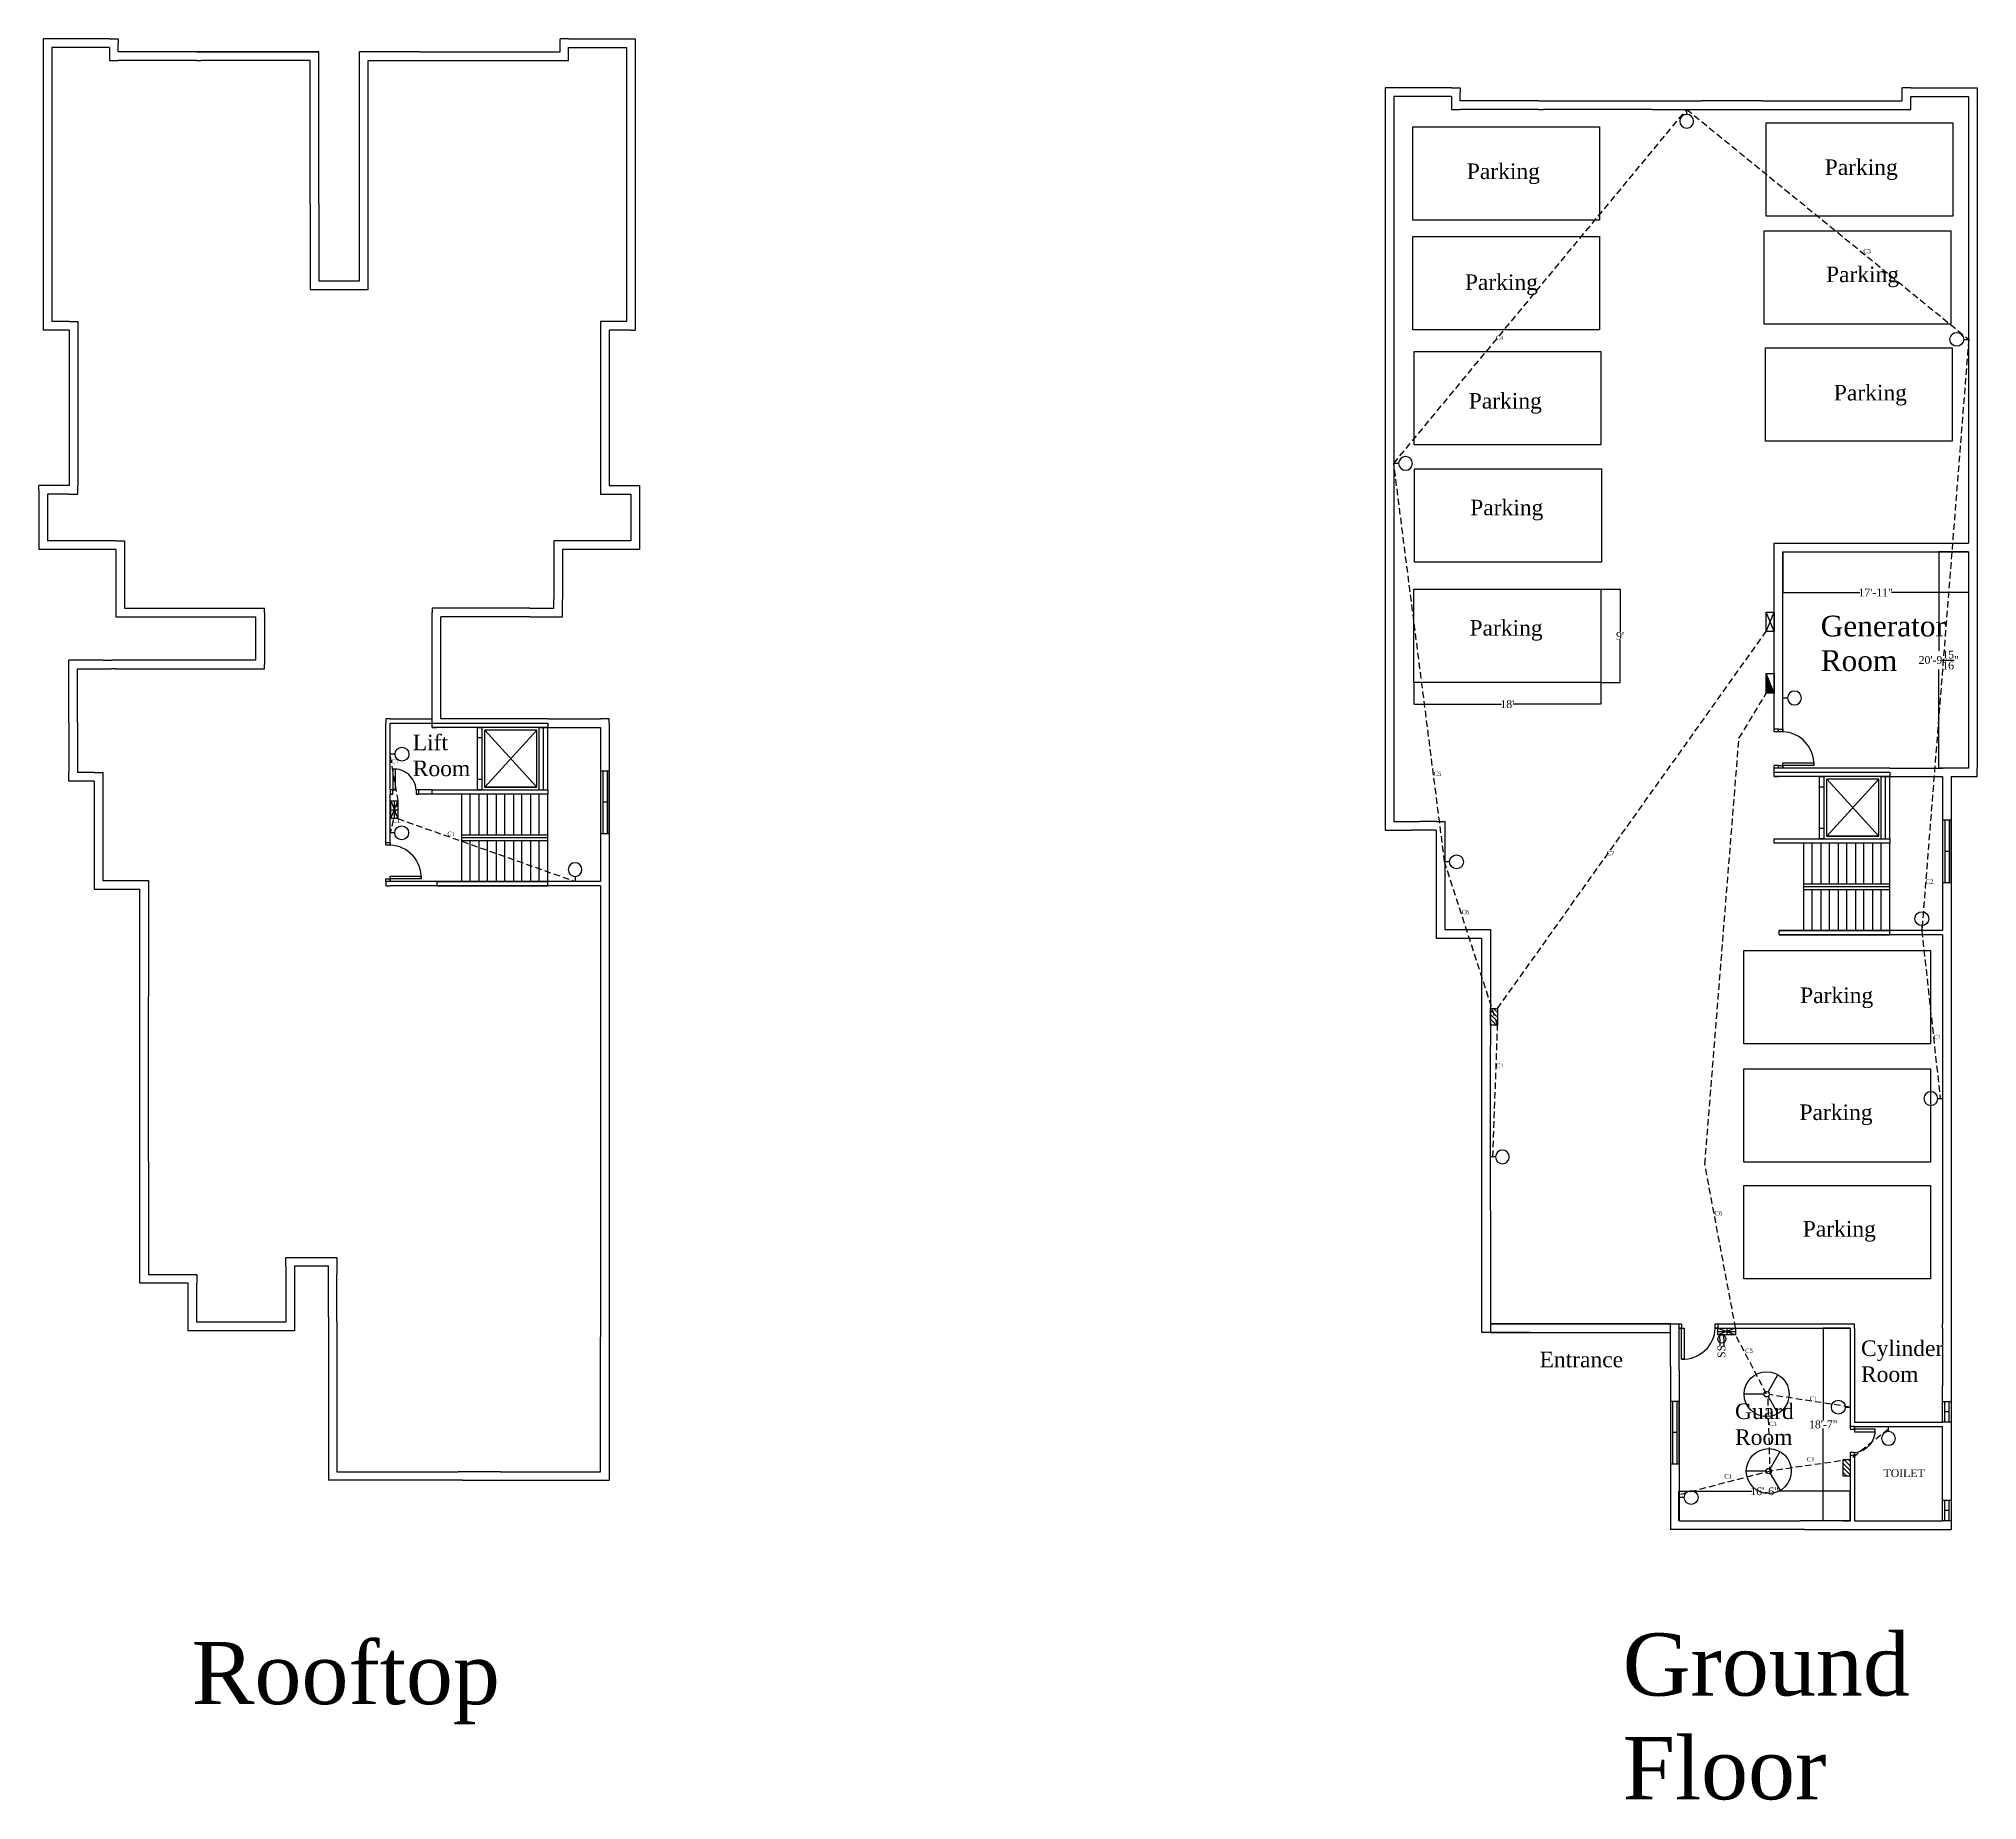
# Model space of a CAD drawing. Header units: inches. Extents: x -3370 to 1282, y -1825 to 213.
# Drawn here: x -3370 to -1128, y -1825 to 213 of the extents above; entities that cross this region are included whole.
import ezdxf

# ---------------------------------------------------------------- set-up
doc = ezdxf.new("R2010")
doc.units = ezdxf.units.IN
doc.header["$MEASUREMENT"] = 0
doc.linetypes.add('HIDDEN', pattern=[0.375, 0.25, -0.125])
for name, color, linetype in [('Conduit', 5, 'HIDDEN'), ('Dimension & text', 7, 'Continuous'), ('Door', 6, 'Continuous'), ('Emergency', 1, 'HIDDEN'), ('Fittings and Fixture', 7, 'Continuous'), ('Window', 30, 'Continuous')]:
    doc.layers.add(name, color=color, linetype=linetype)
doc.styles.get("Standard").update_dxf_attribs({"font": 'Times New Roman.ttf'})
doc.dimstyles.get("Standard").update_dxf_attribs({"dimtxt": 9, "dimasz": 0.18, "dimexe": 0.18, "dimexo": 0.0625, "dimgap": 0.09, "dimtad": 0, "dimtih": 1, "dimtoh": 1, "dimdec": 4, "dimzin": 0, "dimdsep": 46, "dimlunit": 4, "dimtxsty": 'Standard', "dimcen": 0.09, "dimadec": 0, "dimazin": 0, "dimtfac": 1, "dimtdec": 4, "dimtofl": 0, "dimtmove": 0, "dimatfit": 3, "dimfxl": 1, "dimtolj": 1, "dimtzin": 0, "dimarcsym": 0})

# ---------------------------------------------------------------- blocks, each defined once
blk = doc.blocks.new('window_6')
at = {"layer": 'Window'}
for p, q in [((36, 10), (-36, 10)), ((-36, 10), (-36, 0)), ((36, 7.5), (-36, 7.5)), ((36, 2.5), (-36, 2.5)), ((-36, 0), (36, 0)), ((0, 2.5), (0, 7.5)), ((36, 5), (36, 10)), ((36, 0), (36, 5))]:
    blk.add_line(p, q, dxfattribs=at)
blk = doc.blocks.new('door_3')
at = {"layer": 'Door'}
for p, q in [((-6, 0), (-6, 36)), ((-6, 36), (-3, 36)), ((-3, 36), (-3, 0)), ((-3, 0), (-6, 0)), ((-3, 0), (0, 0)), ((-3, -5), (-3, 0)), ((0, 0), (0, -5)), ((-45, 0), (-42, 0)), ((-45, -5), (-45, 0)), ((-42, -5), (-45, -5)), ((-42, 0), (-42, -5)), ((0, -5), (-3, -5))]:
    blk.add_line(p, q, dxfattribs=at)
blk.add_arc((-4.5, -1.5), 37.5, 87.7094, 177.7094, dxfattribs=at)
blk = doc.blocks.new('door_2m')
at = {"layer": 'Door'}
for p, q in [((6, 24), (3, 24)), ((3, 24), (3, 0)), ((6, 0), (6, 24)), ((3, 0), (0, 0)), ((0, 0), (0, -5)), ((3, 0), (6, 0)), ((3, -5), (3, 0)), ((33, 0), (30, 0)), ((30, 0), (30, -5)), ((33, -5), (33, 0)), ((0, -5), (3, -5)), ((30, -5), (33, -5))]:
    blk.add_line(p, q, dxfattribs=at)
blk.add_arc((4.5, -1.5), 25.5, 3.3665, 93.3665, dxfattribs=at)
blk = doc.blocks.new('window_t')
at = {"layer": 'Window'}
for p, q in [((0, 10), (24, 10)), ((0, 5), (0, 10)), ((0, 7.5), (24, 7.5)), ((0, 0), (0, 5)), ((0, 2.5), (24, 2.5)), ((24, 0), (0, 0)), ((12, 2.5), (12, 7.5)), ((24, 10), (24, 0))]:
    blk.add_line(p, q, dxfattribs=at)
blk = doc.blocks.new('*D63')
at = {"layer": 'Defpoints', "color": 0, "transparency": 16777216}
for p in [(-1779.5, -532.1), (-1563.5, -532.1), (-1563.5, -557.1)]:
    blk.add_point(p, dxfattribs=at)
at = {"layer": 'Dimension & text', "color": 0, "lineweight": -2, "transparency": 16777216}
for p, q in [((-1779.5, -532.1), (-1779.5, -557.2)), ((-1563.5, -532.1), (-1563.5, -557.2)), ((-1779.3, -557.1), (-1678.4, -557.1)), ((-1563.7, -557.1), (-1664.6, -557.1))]:
    blk.add_line(p, q, dxfattribs=at)
at = {"layer": 'Dimension & text', "color": 0, "transparency": 16777216}
for points in [[(-1779.3, -557), (-1779.3, -557.1), (-1779.5, -557.1)], [(-1563.7, -557), (-1563.7, -557.1), (-1563.5, -557.1)]]:
    blk.add_solid(points, dxfattribs=at)
at = {"layer": 'Dimension & text', "color": 0, "transparency": 16777216, "insert": (-1671.5, -557.1), "char_height": 9, "attachment_point": 5}
blk.add_mtext("\\A1;18'", dxfattribs=at)
blk = doc.blocks.new('*D64')
at = {"layer": 'Defpoints', "color": 0, "transparency": 16777216}
for p in [(-1563.5, -424.1), (-1563.5, -532.1), (-1541.1, -532.1)]:
    blk.add_point(p, dxfattribs=at)
at = {"layer": 'Dimension & text', "color": 0, "lineweight": -2, "transparency": 16777216}
for p, q in [((-1563.4, -424.1), (-1540.9, -424.1)), ((-1541.1, -424.2), (-1541.1, -473.4)), ((-1541.1, -531.9), (-1541.1, -482.7)), ((-1563.4, -532.1), (-1540.9, -532.1))]:
    blk.add_line(p, q, dxfattribs=at)
at = {"layer": 'Dimension & text', "color": 0, "transparency": 16777216}
for points in [[(-1541.1, -424.2), (-1541, -424.2), (-1541.1, -424.1)], [(-1541.1, -531.9), (-1541, -531.9), (-1541.1, -532.1)]]:
    blk.add_solid(points, dxfattribs=at)
at = {"layer": 'Dimension & text', "color": 0, "transparency": 16777216, "insert": (-1541.1, -478.1), "char_height": 9, "attachment_point": 5}
blk.add_mtext("\\A1;9'", dxfattribs=at)
blk = doc.blocks.new('*D65')
at = {"layer": 'Defpoints', "color": 0, "transparency": 16777216}
for p in [(-1352.9, -381), (-1137.9, -381), (-1137.9, -427.8)]:
    blk.add_point(p, dxfattribs=at)
at = {"layer": 'Dimension & text', "color": 0, "lineweight": -2, "transparency": 16777216}
for p, q in [((-1352.9, -381), (-1352.9, -428)), ((-1137.9, -381), (-1137.9, -428)), ((-1352.7, -427.8), (-1263.7, -427.8)), ((-1138.1, -427.8), (-1227.1, -427.8))]:
    blk.add_line(p, q, dxfattribs=at)
at = {"layer": 'Dimension & text', "color": 0, "transparency": 16777216}
for points in [[(-1352.7, -427.7), (-1352.7, -427.8), (-1352.9, -427.8)], [(-1138.1, -427.7), (-1138.1, -427.8), (-1137.9, -427.8)]]:
    blk.add_solid(points, dxfattribs=at)
at = {"layer": 'Dimension & text', "color": 0, "transparency": 16777216, "insert": (-1245.4, -427.8), "char_height": 9, "attachment_point": 5}
blk.add_mtext('\\A1;17\'-11"', dxfattribs=at)
blk = doc.blocks.new('*D66')
at = {"layer": 'Defpoints', "color": 0, "transparency": 16777216}
for p in [(-1137.9, -381), (-1172.4, -631), (-1137.9, -631)]:
    blk.add_point(p, dxfattribs=at)
at = {"layer": 'Dimension & text', "color": 0, "lineweight": -2, "transparency": 16777216}
for p, q in [((-1137.9, -381), (-1172.6, -381)), ((-1172.4, -381.2), (-1172.4, -495.2)), ((-1172.4, -630.8), (-1172.4, -516.8)), ((-1137.9, -631), (-1172.6, -631))]:
    blk.add_line(p, q, dxfattribs=at)
at = {"layer": 'Dimension & text', "color": 0, "transparency": 16777216}
for points in [[(-1172.4, -381.2), (-1172.4, -381.2), (-1172.4, -381)], [(-1172.4, -630.8), (-1172.4, -630.8), (-1172.4, -631)]]:
    blk.add_solid(points, dxfattribs=at)
at = {"layer": 'Dimension & text', "color": 0, "transparency": 16777216, "insert": (-1172.4, -506), "char_height": 9, "attachment_point": 5}
blk.add_mtext('\\A1;20\'-9{\\H1.000000x;\\S15/16;}"', dxfattribs=at)
blk = doc.blocks.new('*D67')
at = {"layer": 'Defpoints', "color": 0, "transparency": 16777216}
for p in [(-1274.9, -1467.9), (-1472.9, -1502), (-1274.9, -1502)]:
    blk.add_point(p, dxfattribs=at)
at = {"layer": 'Dimension & text', "color": 0, "lineweight": -2, "transparency": 16777216}
for p, q in [((-1472.9, -1501.9), (-1472.9, -1467.7)), ((-1472.7, -1467.9), (-1388.8, -1467.9)), ((-1275.1, -1467.9), (-1358.9, -1467.9)), ((-1274.9, -1501.9), (-1274.9, -1467.7))]:
    blk.add_line(p, q, dxfattribs=at)
at = {"layer": 'Dimension & text', "color": 0, "transparency": 16777216}
for points in [[(-1472.7, -1467.9), (-1472.7, -1467.9), (-1472.9, -1467.9)], [(-1275.1, -1467.9), (-1275.1, -1467.9), (-1274.9, -1467.9)]]:
    blk.add_solid(points, dxfattribs=at)
at = {"layer": 'Dimension & text', "color": 0, "transparency": 16777216, "insert": (-1373.9, -1467.9), "char_height": 9, "attachment_point": 5}
blk.add_mtext('\\A1;16\'-6"', dxfattribs=at)
blk = doc.blocks.new('*D68')
at = {"layer": 'Defpoints', "color": 0, "transparency": 16777216}
for p in [(-1274.9, -1279), (-1306, -1502), (-1274.9, -1502)]:
    blk.add_point(p, dxfattribs=at)
at = {"layer": 'Dimension & text', "color": 0, "lineweight": -2, "transparency": 16777216}
for p, q in [((-1274.9, -1279), (-1306.1, -1279)), ((-1306, -1279.2), (-1306, -1385.8)), ((-1306, -1501.8), (-1306, -1395.2)), ((-1274.9, -1502), (-1306.1, -1502))]:
    blk.add_line(p, q, dxfattribs=at)
at = {"layer": 'Dimension & text', "color": 0, "transparency": 16777216}
for points in [[(-1306, -1279.2), (-1305.9, -1279.2), (-1306, -1279)], [(-1306, -1501.8), (-1305.9, -1501.8), (-1306, -1502)]]:
    blk.add_solid(points, dxfattribs=at)
at = {"layer": 'Dimension & text', "color": 0, "transparency": 16777216, "insert": (-1306, -1390.5), "char_height": 9, "attachment_point": 5}
blk.add_mtext('\\A1;18\'-7"', dxfattribs=at)
blk = doc.blocks.new('Light (Wall Bracket)')
at = {"layer": 'Fittings and Fixture'}
blk.add_line((5.8, 0), (0, 0), dxfattribs=at)
blk.add_circle((13.8, 0), 8, dxfattribs=at)
blk = doc.blocks.new('Switch Board')
at = {"layer": 'Fittings and Fixture', "ltscale": 50}
h = blk.add_hatch(dxfattribs=at)
h.set_pattern_fill('ANSI31', color=256, scale=30)
h.set_pattern_definition([(45, (20.4854, 50.2736), (-2.65165, 2.65165), [])])
h.paths.add_polyline_path([(0, 8.1), (0, 0), (19.3, 0), (19.3, 8.1)])
blk.add_lwpolyline([(0, 8.1), (19.3, 8.1), (19.3, 0), (0, 0)], close=True, dxfattribs=at)
blk = doc.blocks.new('Fan')
at = {"layer": 'Fittings and Fixture'}
for p, q in [((0, 3.1), (0, 26)), ((-2.7, -1.6), (-22.5, -13)), ((2.7, -1.6), (22.5, -13))]:
    blk.add_line(p, q, dxfattribs=at)
for radius in [26, 3.13]:
    blk.add_circle((0, 0), radius, dxfattribs=at)
blk = doc.blocks.new('Emergency Switch Board')
at = {"ltscale": 30}
for p, q in [((0, 8), (20.5, 0)), ((20.5, 8), (0, 0)), ((0, 4), (20.5, 4)), ((10.25, 8), (10.25, 0))]:
    blk.add_line(p, q, dxfattribs=at)
blk.add_lwpolyline([(0, 8), (20.5, 8), (20.5, 0), (0, 0)], close=True, dxfattribs=at)
blk = doc.blocks.new('Socket 2pin SB level')
at = {"ltscale": 30}
for p, q in [((-8.8, 2.2), (-12.8, 2.2)), ((-4.7, 2.3), (-8.8, 2.2)), ((-4.7, 2.3), (-0.6, 2.2)), ((-8.8, -2.5), (-12.8, -2.5)), ((-4.6, -2.5), (-8.8, -2.5)), ((-4.6, -2.5), (-0.6, -2.5))]:
    blk.add_line(p, q, dxfattribs=at)
blk.add_circle((-4.7, -0.1), 4.74, dxfattribs=at)
at = {"layer": 'Fittings and Fixture', "insert": (-26.6, 4.8), "char_height": 9, "width": 15.652, "attachment_point": 1}
blk.add_mtext('SS', dxfattribs=at)
blk = doc.blocks.new('ESDB')
at = {"ltscale": 30}
h = blk.add_hatch(dxfattribs=at)
h.set_pattern_fill('ANSI31', color=256, scale=10)
h.set_pattern_definition([(45, (-1057.3712, 87.1568), (-0.8838835, 0.8838835), [])])
h.paths.add_polyline_path([(0, 9), (0, 0), (22.8, 9)])
blk.add_line((0, 0), (22.8, 9), dxfattribs=at)
blk.add_lwpolyline([(0, 9), (22.8, 9), (22.8, 0), (0, 0)], close=True, dxfattribs=at)
blk = doc.blocks.new('SDB')
at = {"ltscale": 30}
for p, q in [((0, 9.3), (22.2, 0)), ((0, 0), (22.2, 9.3))]:
    blk.add_line(p, q, dxfattribs=at)
blk.add_lwpolyline([(0, 9.3), (22.2, 9.3), (22.2, 0), (0, 0)], close=True, dxfattribs=at)

msp = doc.modelspace()

# ---------------------------------------------------------------- linework, layer by layer
for p, q in [((-3355.38094, 212.82292), (-3365.38094, 212.82292)), ((-3365.38094, 212.82292), (-3365.38094, 123.82292)), ((-3288.38094, 212.82292), (-3355.38094, 212.82292)), ((-3288.38094, 202.82292), (-3355.38094, 202.82292)), ((-3355.38094, 202.82292), (-3355.38094, 123.82292)), ((-3288.38094, 212.82292), (-3278.38094, 212.82292)), ((-3288.38094, 202.82292), (-3288.38094, 187.82292)), ((-3278.38094, 212.82292), (-3278.38094, 207.82292)), ((-3278.38094, 197.82292), (-3278.38094, 207.82292)), ((-2767.38094, 197.82292), (-2767.38094, 212.82292)), ((-2757.38094, 212.82292), (-2767.38094, 212.82292)), ((-2757.38094, 212.82292), (-2690.38094, 212.82292)), ((-2757.38094, 202.82292), (-2690.38094, 202.82292)), ((-2757.38094, 187.82292), (-2757.38094, 202.82292)), ((-2690.38094, 212.82292), (-2680.38094, 212.82292)), ((-2690.38094, 202.82292), (-2690.38094, 123.82292)), ((-2680.38094, 212.82292), (-2680.38094, 202.82292)), ((-2680.38094, 202.82292), (-2680.38094, 123.82292)), ((-3288.38094, 187.82292), (-3278.38094, 187.82292)), ((-3187.38094, 197.82292), (-3278.38094, 197.82292)), ((-3187.38094, 197.82292), (-3278.38094, 197.82292)), ((-3187.38094, 187.82292), (-3278.38094, 187.82292)), ((-3187.38094, 197.82292), (-3046.38094, 197.82292)), ((-3187.38094, 187.82292), (-3182.38094, 187.82292)), ((-3116.38094, 187.82292), (-3182.38094, 187.82292)), ((-3056.38094, 187.82292), (-3116.38094, 187.82292)), ((-3056.38094, 21.82292), (-3056.38094, 187.82292)), ((-2994.38094, 197.82292), (-2999.38094, 197.82292)), ((-2999.38094, -67.17708), (-2999.38094, 197.82292)), ((-2929.38094, 197.82292), (-2994.38094, 197.82292)), ((-2989.38094, 187.82292), (-2757.38094, 187.82292)), ((-2989.38094, -67.17708), (-2989.38094, 187.82292)), ((-2929.38094, 197.82292), (-2767.38094, 197.82292)), ((-2762.38094, 187.82292), (-2762.38094, 187.82292)), ((-1802.88578, 156.02377), (-1812.88578, 156.02377)), ((-1812.88578, 156.02377), (-1812.88578, 67.02377)), ((-1735.88578, 156.02377), (-1802.88578, 156.02377)), ((-1735.88578, 146.02377), (-1802.88578, 146.02377)), ((-1802.88578, 146.02377), (-1802.88578, 67.02377)), ((-1735.88578, 156.02377), (-1725.88578, 156.02377)), ((-1735.88578, 146.02377), (-1735.88578, 131.02377)), ((-1725.88578, 156.02377), (-1725.88578, 151.02377)), ((-1725.88578, 141.02377), (-1725.88578, 151.02377)), ((-1634.88578, 141.02377), (-1725.88578, 141.02377)), ((-1634.88578, 141.02377), (-1446.88578, 141.02377)), ((-1441.88578, 141.02377), (-1446.88578, 141.02377)), ((-1376.88578, 141.02377), (-1441.88578, 141.02377)), ((-1376.88578, 141.02377), (-1214.88578, 141.02377)), ((-1214.88578, 141.02377), (-1214.88578, 156.02377)), ((-1204.88578, 156.02377), (-1214.88578, 156.02377)), ((-1204.88578, 156.02377), (-1137.88578, 156.02377)), ((-1204.88578, 146.02377), (-1137.88578, 146.02377)), ((-1204.88578, 131.02377), (-1204.88578, 146.02377)), ((-1137.88578, 156.02377), (-1127.88578, 156.02377)), ((-1137.88578, 146.02377), (-1137.88578, 67.02377)), ((-1127.88578, 156.02377), (-1127.88578, 146.02377)), ((-1127.88578, 146.02377), (-1127.88578, 67.02377)), ((-2690.38094, 123.82292), (-2690.38094, -114.17708)), ((-2680.38094, 123.82292), (-2680.38094, -124.17708)), ((-1735.88578, 131.02377), (-1725.88578, 131.02377)), ((-1634.88578, 131.02377), (-1725.88578, 131.02377)), ((-1634.88578, 131.02377), (-1629.88578, 131.02377)), ((-1563.88578, 131.02377), (-1629.88578, 131.02377)), ((-1503.88578, 131.02377), (-1563.88578, 131.02377)), ((-1503.88578, 131.02377), (-1204.88578, 131.02377)), ((-1209.88578, 131.02377), (-1209.88578, 131.02377)), ((-1137.88578, 67.02377), (-1137.88578, -170.97623)), ((-1127.88578, 67.02377), (-1127.88578, -180.97623)), ((-3056.38094, 21.82292), (-3056.38094, -77.17708)), ((-3046.38094, 21.82292), (-3046.38094, -67.17708)), ((-3365.38094, -30.17708), (-3365.38094, -124.17708)), ((-3355.38094, -30.17708), (-3355.38094, -114.17708)), ((-3046.38094, -67.17708), (-2999.38094, -67.17708)), ((-2989.38094, -77.17708), (-2989.38094, -67.17708)), ((-3056.38094, -77.17708), (-3046.38094, -77.17708)), ((-3046.38094, -77.17708), (-2999.38094, -77.17708)), ((-2999.38094, -77.17708), (-2989.38094, -77.17708)), ((-1812.88578, -86.97623), (-1812.88578, -180.97623)), ((-1802.88578, -86.97623), (-1802.88578, -170.97623)), ((-3335.38094, -124.17708), (-3365.38094, -124.17708)), ((-3335.38094, -114.17708), (-3355.38094, -114.17708)), ((-3335.38094, -114.17708), (-3325.38094, -114.17708)), ((-3335.38094, -124.17708), (-3335.38094, -304.17708)), ((-3325.38094, -114.17708), (-3325.38094, -124.17708)), ((-3325.38094, -124.17708), (-3325.38094, -304.17708)), ((-2710.38094, -114.17708), (-2720.38094, -114.17708)), ((-2720.38094, -114.17708), (-2720.38094, -124.17708)), ((-2690.38094, -114.17708), (-2710.38094, -114.17708)), ((-2685.38094, -124.17708), (-2710.38094, -124.17708)), ((-2685.38094, -124.17708), (-2680.38094, -124.17708)), ((-1802.88578, -170.97623), (-1802.88578, -370.97623)), ((-1137.88578, -170.97623), (-1137.88578, -370.97623)), ((-2720.38094, -180.17708), (-2720.38094, -304.17708)), ((-2710.38094, -180.17708), (-2710.38094, -304.17708)), ((-1812.88578, -180.97623), (-1812.88578, -360.97623)), ((-1127.88578, -180.97623), (-1127.88578, -360.97623)), ((-3335.38094, -304.17708), (-3370.38094, -304.17708)), ((-3370.38094, -309.17708), (-3370.38094, -304.17708)), ((-3370.38094, -309.17708), (-3370.38094, -378.17708)), ((-3325.38094, -314.17708), (-3325.38094, -304.17708)), ((-2720.38094, -304.17708), (-2720.38094, -314.17708)), ((-3335.38094, -314.17708), (-3360.38094, -314.17708)), ((-3360.38094, -314.17708), (-3360.38094, -368.17708)), ((-3335.38094, -314.17708), (-3325.38094, -314.17708)), ((-2720.38094, -314.17708), (-2710.38094, -314.17708)), ((-3281.38094, -378.17708), (-3370.38094, -378.17708)), ((-3281.38094, -368.17708), (-3360.38094, -368.17708)), ((-3281.38094, -368.17708), (-3271.38094, -368.17708)), ((-3281.38094, -378.17708), (-3281.38094, -436.17708)), ((-3281.38094, -378.17708), (-3281.38094, -436.17708)), ((-3271.38094, -368.17708), (-3271.38094, -378.17708)), ((-3271.38094, -378.17708), (-3271.38094, -436.17708)), ((-2764.38094, -368.17708), (-2774.38094, -368.17708)), ((-2774.38094, -368.17708), (-2774.38094, -378.17708)), ((-1812.88578, -360.97623), (-1812.88578, -702.97623)), ((-1802.88578, -370.97623), (-1802.88578, -692.97623)), ((-1362.88578, -507.97623), (-1362.88578, -370.97623)), ((-1362.88578, -370.97623), (-1137.88578, -370.97623)), ((-1352.88578, -512.97623), (-1352.88578, -380.97623)), ((-1352.88578, -380.97623), (-1137.88578, -380.97623)), ((-1137.88578, -380.97623), (-1137.88578, -630.97622)), ((-1127.88578, -360.97623), (-1127.88578, -630.97622)), ((-3281.38094, -436.17708), (-3281.38094, -456.17708)), ((-3281.38094, -436.17708), (-3281.38094, -456.17708)), ((-3271.38094, -436.17708), (-3271.38094, -446.17708)), ((-3271.38094, -446.17708), (-3243.38094, -446.17708)), ((-3109.38094, -451.17708), (-3109.38094, -446.17708)), ((-2905.38094, -446.17708), (-2915.38094, -446.17708)), ((-2915.38094, -446.17708), (-2915.38094, -451.17708)), ((-2802.38094, -446.17708), (-2774.38094, -446.17708)), ((-2774.38094, -446.17708), (-2774.38094, -436.17708)), ((-2764.38094, -456.17708), (-2764.38094, -436.17708)), ((-3281.38094, -456.17708), (-3243.38094, -456.17708)), ((-3119.38094, -506.17708), (-3119.38094, -456.17708)), ((-3109.38094, -451.17708), (-3109.38094, -511.17708)), ((-2915.38094, -579.17708), (-2915.38094, -451.17708)), ((-2905.38094, -574.17708), (-2905.38094, -456.17708)), ((-2802.38094, -456.17708), (-2764.38094, -456.17708)), ((-3296.38094, -506.17708), (-3335.51394, -506.17708)), ((-3335.51394, -578.67708), (-3335.51394, -506.17708)), ((-3296.38094, -506.17708), (-3286.38094, -506.17708)), ((-3281.38094, -506.17708), (-3286.38094, -506.17708)), ((-3119.38094, -506.17708), (-3286.38094, -506.17708)), ((-3109.38094, -516.17708), (-3109.38094, -511.17708)), ((-1362.88578, -588.97622), (-1362.88578, -507.97623)), ((-1352.88578, -588.97622), (-1352.88578, -512.97623)), ((-3325.51394, -578.67708), (-3325.51394, -516.17708)), ((-3325.51394, -516.17708), (-3286.38094, -516.17708)), ((-3282.06643, -516.17708), (-3286.38094, -516.17708)), ((-3282.06643, -516.17708), (-3271.38094, -516.17708)), ((-3271.38094, -516.17708), (-3109.38094, -516.17708)), ((-3335.51394, -578.67708), (-3335.51394, -636.17708)), ((-3325.51394, -578.67708), (-3325.51394, -636.17708)), ((-2963.8815, -574.17708), (-2968.8815, -574.17708)), ((-2968.8815, -574.17708), (-2968.8815, -579.17708)), ((-2968.8815, -720.17708), (-2968.8815, -579.17708)), ((-2963.8815, -574.17708), (-2915.38094, -574.17708)), ((-2963.8815, -579.17708), (-2915.38094, -579.17708)), ((-2963.8815, -656.17708), (-2963.8815, -579.17708)), ((-2915.38094, -579.17708), (-2910.38094, -579.17708)), ((-2781.38094, -574.17708), (-2905.38094, -574.17708)), ((-2781.38094, -574.17708), (-2720.38094, -574.17708)), ((-2710.38094, -574.17708), (-2720.38094, -574.17708)), ((-2710.38094, -579.17708), (-2710.38094, -574.17708)), ((-2710.38094, -579.17708), (-2710.38094, -762.17708)), ((-2915.38094, -584.17708), (-2910.38094, -584.17708)), ((-2862.92249, -656.17708), (-2862.92249, -584.17708)), ((-2862.92249, -584.17708), (-2857.92249, -584.17708)), ((-2857.92249, -596.17708), (-2862.92249, -596.17708)), ((-2857.92249, -584.17708), (-2857.92249, -656.17708)), ((-2794.38094, -587.17708), (-2854.38094, -587.17708)), ((-2854.38094, -653.17708), (-2854.38094, -587.17708)), ((-2854.38094, -587.17708), (-2794.38094, -653.17708)), ((-2854.38094, -653.17708), (-2794.38094, -587.17708)), ((-2794.38094, -653.17708), (-2794.38094, -587.17708)), ((-2794.38094, -653.17708), (-2794.38094, -587.17708)), ((-2791.38094, -656.17708), (-2791.38094, -584.17708)), ((-2791.38094, -584.17708), (-2781.38094, -584.17708)), ((-2786.38094, -656.17708), (-2786.38094, -584.17708)), ((-2781.38094, -656.17708), (-2781.38094, -584.17708)), ((-2781.38094, -584.17708), (-2720.38094, -584.17708)), ((-2720.38094, -584.17708), (-2720.38094, -762.17708)), ((-1357.88578, -585.97622), (-1362.88578, -585.97622)), ((-1357.88578, -588.97622), (-1362.88578, -588.97622)), ((-1352.88578, -630.97622), (-1352.88578, -624.97622)), ((-3335.51394, -646.17708), (-3335.51394, -636.17708)), ((-3306.38094, -646.17708), (-3335.51394, -646.17708)), ((-3306.38094, -636.17708), (-3325.51394, -636.17708)), ((-3306.38094, -636.17708), (-3296.38094, -636.17708)), ((-3306.38094, -646.17708), (-3306.38094, -761.17708)), ((-3296.38094, -636.17708), (-3296.38094, -641.17708)), ((-3296.38094, -641.17708), (-3296.38094, -761.17708)), ((-2857.92249, -644.17708), (-2862.92249, -644.17708)), ((-1362.88578, -635.97622), (-1362.88578, -627.97622)), ((-1357.88578, -627.97622), (-1362.88578, -627.97622)), ((-1357.88578, -630.97622), (-1362.88578, -630.97622)), ((-1362.88578, -635.97622), (-1357.88578, -635.97622)), ((-1362.88578, -640.97623), (-1357.88578, -640.97623)), ((-1228.88578, -630.97622), (-1352.88578, -630.97622)), ((-1310.42733, -640.97622), (-1305.42733, -640.97622)), ((-1310.42733, -712.97623), (-1310.42733, -640.97623)), ((-1305.42733, -640.97623), (-1305.42733, -712.97623)), ((-1241.88578, -643.97622), (-1301.88578, -643.97622)), ((-1301.88578, -709.97623), (-1301.88578, -643.97622)), ((-1301.88578, -643.97622), (-1241.88578, -709.97623)), ((-1301.88578, -709.97623), (-1241.88578, -643.97622)), ((-1241.88578, -709.97623), (-1241.88578, -643.97622)), ((-1241.88578, -709.97623), (-1241.88578, -643.97622)), ((-1238.88578, -712.97623), (-1238.88578, -640.97622)), ((-1238.88578, -640.97622), (-1228.88578, -640.97622)), ((-1233.88578, -712.97623), (-1233.88578, -640.97622)), ((-1228.88578, -630.97622), (-1167.88578, -630.97622)), ((-1228.88578, -712.97623), (-1228.88578, -640.97622)), ((-1228.88578, -640.97622), (-1167.88578, -640.97622)), ((-1157.88578, -630.97622), (-1167.88578, -630.97622)), ((-1167.88578, -640.97622), (-1167.88578, -818.97623)), ((-1137.88578, -630.97622), (-1157.88578, -630.97622)), ((-1157.88578, -640.97622), (-1157.88578, -818.97623)), ((-1157.88578, -640.97622), (-1127.88578, -640.97622)), ((-1127.88578, -640.97622), (-1127.88578, -630.97622)), ((-2957.8815, -656.17708), (-2963.8815, -656.17708)), ((-2963.8815, -720.17708), (-2963.8815, -661.17708)), ((-2960.8815, -661.17708), (-2963.8815, -661.17708)), ((-2915.38094, -656.17708), (-2933.8815, -656.17708)), ((-2915.38094, -661.17708), (-2933.8815, -661.17708)), ((-2857.92249, -656.17708), (-2862.92249, -656.17708)), ((-2854.38094, -653.17708), (-2794.38094, -653.17708)), ((-2791.38094, -656.17708), (-2781.38094, -656.17708)), ((-1305.42733, -652.97622), (-1310.42733, -652.97622)), ((-1802.88578, -692.97623), (-1773.01878, -692.97623)), ((-1753.88578, -692.97623), (-1773.01878, -692.97623)), ((-1753.88578, -692.97623), (-1743.88578, -692.97623)), ((-1743.88578, -692.97623), (-1743.88578, -697.97623)), ((-1812.88578, -702.97623), (-1783.01878, -702.97623)), ((-1753.88578, -702.97623), (-1783.01878, -702.97623)), ((-1753.88578, -702.97623), (-1753.88578, -817.97623)), ((-1743.88578, -697.97623), (-1743.88578, -817.97623)), ((-1305.42733, -700.97623), (-1310.42733, -700.97623)), ((-1305.42733, -712.97623), (-1310.42733, -712.97623)), ((-1301.88578, -709.97623), (-1241.88578, -709.97623)), ((-1238.88578, -712.97623), (-1228.88578, -712.97623)), ((-3306.38094, -761.17708), (-3306.38094, -766.17708)), ((-3296.38094, -761.17708), (-3243.38094, -761.17708)), ((-3243.38094, -761.17708), (-3243.38094, -895.17708)), ((-2968.8815, -762.17708), (-2968.8815, -759.17708)), ((-2968.8815, -762.17708), (-2968.8815, -767.17708)), ((-2963.8815, -762.17708), (-2963.8815, -756.17708)), ((-2909.38094, -762.17708), (-2963.8815, -762.17708)), ((-2720.38094, -762.17708), (-2909.38094, -762.17708)), ((-2720.38094, -762.17708), (-2781.38094, -762.17708)), ((-2710.38094, -762.17708), (-2710.38094, -1455.17708)), ((-3306.38094, -766.17708), (-3306.38094, -771.17708)), ((-3306.38094, -771.17708), (-3301.38094, -771.17708)), ((-3301.38094, -771.17708), (-3296.38094, -771.17708)), ((-3296.38094, -771.17708), (-3253.38094, -771.17708)), ((-3253.38094, -885.17708), (-3253.38094, -771.17708)), ((-2968.8815, -767.17708), (-2963.8815, -767.17708)), ((-2909.38094, -767.17708), (-2963.8815, -767.17708)), ((-2720.38094, -767.17708), (-2909.38094, -767.17708)), ((-2720.38094, -767.17708), (-2720.38094, -887.17708)), ((-1753.88578, -817.97623), (-1753.88578, -822.97623)), ((-1753.88578, -822.97623), (-1753.88578, -827.97623)), ((-1753.88578, -827.97623), (-1748.88578, -827.97623)), ((-1748.88578, -827.97623), (-1743.88578, -827.97623)), ((-1743.88578, -817.97623), (-1690.88578, -817.97623)), ((-1743.88578, -827.97623), (-1700.88578, -827.97623)), ((-1700.88578, -941.97623), (-1700.88578, -827.97623)), ((-1690.88578, -817.97623), (-1690.88578, -951.97623)), ((-1167.88578, -818.97623), (-1356.88578, -818.97623)), ((-1167.88578, -823.97623), (-1356.88578, -823.97623)), ((-1167.88578, -818.97623), (-1228.88578, -818.97623)), ((-1167.88578, -823.97623), (-1167.88578, -943.97623)), ((-1157.88578, -818.97623), (-1157.88578, -1511.97623)), ((-3253.38094, -1086.17708), (-3253.38094, -885.17708)), ((-3243.38094, -1086.17708), (-3243.38094, -895.17708)), ((-2720.38094, -887.17708), (-2720.38094, -1132.17708)), ((-1700.88578, -1142.97623), (-1700.88578, -941.97623)), ((-1690.88578, -1142.97623), (-1690.88578, -951.97623)), ((-1167.88578, -943.97623), (-1167.88578, -1188.97623)), ((-3243.38094, -1086.17708), (-3243.38094, -1217.17708)), ((-2720.38094, -1132.17708), (-2720.38094, -1219.17708)), ((-1690.88578, -1142.97623), (-1690.88578, -1273.97623)), ((-3084.67359, -1207.17708), (-3084.67359, -1197.17708)), ((-3084.67359, -1197.17708), (-3074.67359, -1197.17708)), ((-3074.67359, -1197.17708), (-3035.38094, -1197.17708)), ((-3074.67359, -1207.17708), (-3035.38094, -1207.17708)), ((-3035.38094, -1197.17708), (-3025.38094, -1197.17708)), ((-3035.38094, -1266.17708), (-3035.38094, -1207.17708)), ((-3025.38094, -1197.17708), (-3025.38094, -1217.17708)), ((-1167.88578, -1188.97623), (-1167.88578, -1273.97623)), ((-3197.38094, -1227.17708), (-3253.38094, -1227.17708)), ((-3243.38094, -1217.17708), (-3197.38094, -1217.17708)), ((-3197.38094, -1217.17708), (-3187.38094, -1217.17708)), ((-3187.38094, -1217.17708), (-3187.38094, -1227.17708)), ((-3035.38094, -1266.17708), (-3035.38094, -1227.17708)), ((-3025.38094, -1266.17708), (-3025.38094, -1217.17708)), ((-2720.38094, -1219.17708), (-2720.38094, -1289.17708)), ((-3035.38094, -1266.17708), (-3035.38094, -1455.17708)), ((-3025.38094, -1266.27806), (-3025.38094, -1266.17708)), ((-3025.38094, -1271.27806), (-3025.38094, -1266.27806)), ((-3025.38094, -1271.27806), (-3025.38094, -1415.17708)), ((-1690.88578, -1273.97623), (-1644.88578, -1273.97623)), ((-1644.88578, -1273.97623), (-1482.88578, -1273.97623)), ((-1482.88578, -1273.97623), (-1472.88578, -1273.97623)), ((-1472.88578, -1322.97623), (-1472.88578, -1273.97623)), ((-1472.88578, -1273.97623), (-1469.88578, -1273.97623)), ((-1430.88578, -1273.97623), (-1269.88578, -1273.97623)), ((-1269.88578, -1278.97623), (-1269.88578, -1273.97623)), ((-1167.88578, -1278.97623), (-1167.88578, -1273.97623)), ((-2720.38094, -1445.17708), (-2720.38094, -1289.17708)), ((-1644.88578, -1283.97623), (-1482.88578, -1283.97623)), ((-1482.88578, -1322.97623), (-1482.88578, -1283.97623)), ((-1472.88578, -1278.97623), (-1466.88578, -1278.97623)), ((-1430.88578, -1278.97623), (-1274.88578, -1278.97623)), ((-1274.88578, -1278.97623), (-1274.88578, -1395.97623)), ((-1269.88578, -1278.97623), (-1269.88578, -1387.97623)), ((-1167.88578, -1278.97623), (-1167.88578, -1345.97623)), ((-1482.88578, -1322.97623), (-1482.88578, -1511.97623)), ((-1472.88578, -1323.0772), (-1472.88578, -1322.97623)), ((-1472.88578, -1328.0772), (-1472.88578, -1323.0772)), ((-1472.88578, -1328.0772), (-1472.88578, -1471.97623)), ((-1167.88578, -1387.97623), (-1167.88578, -1345.97623)), ((-1269.88578, -1387.97623), (-1167.88578, -1387.97623)), ((-1269.88578, -1392.97623), (-1167.88578, -1392.97623)), ((-1269.88578, -1392.97623), (-1269.88578, -1398.97623)), ((-1167.88578, -1501.97623), (-1167.88578, -1392.97623)), ((-3025.38094, -1415.17708), (-3025.38094, -1445.17708)), ((-1274.88578, -1422.97623), (-1274.88578, -1501.97623)), ((-1269.88578, -1422.97623), (-1269.88578, -1501.97623)), ((-2880.38094, -1455.17708), (-3035.38094, -1455.17708)), ((-3025.38094, -1445.17708), (-2885.38094, -1445.17708)), ((-2880.38094, -1445.17708), (-2885.38094, -1445.17708)), ((-2836.40395, -1445.17708), (-2880.38094, -1445.17708)), ((-2880.38094, -1455.17708), (-2710.38094, -1455.17708)), ((-2836.40395, -1445.17708), (-2720.38094, -1445.17708)), ((-1472.88578, -1471.97623), (-1472.88578, -1501.97623)), ((-1472.88578, -1501.97623), (-1332.88578, -1501.97623)), ((-1327.88578, -1501.97623), (-1332.88578, -1501.97623)), ((-1283.90879, -1501.97623), (-1327.88578, -1501.97623)), ((-1283.90879, -1501.97623), (-1274.88578, -1501.97623)), ((-1269.88578, -1501.97623), (-1167.88578, -1501.97623)), ((-1327.88578, -1511.97623), (-1482.88578, -1511.97623)), ((-1327.88578, -1511.97623), (-1157.88578, -1511.97623))]:
    msp.add_line(p, q)
at = {"color": 1}
for p, q in [((-2781.38094, -661.17708), (-2881.38094, -661.17708)), ((-2871.38094, -661.17708), (-2881.38094, -661.17708)), ((-2881.38094, -661.17708), (-2881.38094, -762.17708)), ((-2871.38094, -708.67708), (-2871.38094, -661.17708)), ((-2851.38094, -661.17708), (-2861.38094, -661.17708)), ((-2861.38094, -661.17708), (-2861.38094, -708.67708)), ((-2851.38094, -708.67708), (-2851.38094, -661.17708)), ((-2831.38094, -661.17708), (-2841.38094, -661.17708)), ((-2841.38094, -661.17708), (-2841.38094, -708.67708)), ((-2831.38094, -708.67708), (-2831.38094, -661.17708)), ((-2811.38094, -661.17708), (-2821.38094, -661.17708)), ((-2821.38094, -661.17708), (-2821.38094, -708.67708)), ((-2811.38094, -708.67708), (-2811.38094, -661.17708)), ((-2791.38094, -661.17708), (-2801.38094, -661.17708)), ((-2801.38094, -661.17708), (-2801.38094, -708.67708)), ((-2791.38094, -708.67708), (-2791.38094, -661.17708)), ((-2781.38094, -762.17708), (-2781.38094, -661.17708)), ((-2781.38094, -708.67708), (-2881.38094, -708.67708)), ((-2881.38094, -708.67708), (-2881.38094, -714.67708)), ((-2781.38094, -711.67708), (-2881.38094, -711.67708)), ((-2881.38094, -714.67708), (-2781.38094, -714.67708)), ((-2871.38094, -762.17708), (-2871.38094, -714.67708)), ((-2861.38094, -714.67708), (-2861.38094, -762.17708)), ((-2851.38094, -762.17708), (-2851.38094, -714.67708)), ((-2841.38094, -714.67708), (-2841.38094, -762.17708)), ((-2831.38094, -762.17708), (-2831.38094, -714.67708)), ((-2821.38094, -714.67708), (-2821.38094, -762.17708)), ((-2811.38094, -762.17708), (-2811.38094, -714.67708)), ((-2801.38094, -714.67708), (-2801.38094, -762.17708)), ((-2791.38094, -762.17708), (-2791.38094, -714.67708)), ((-2781.38094, -711.67708), (-2781.38094, -708.67708)), ((-2781.38094, -714.67708), (-2781.38094, -711.67708)), ((-1228.88578, -717.97623), (-1328.88578, -717.97623)), ((-1318.88578, -717.97623), (-1328.88578, -717.97623)), ((-1328.88578, -717.97623), (-1328.88578, -818.97623)), ((-1318.88578, -765.47623), (-1318.88578, -717.97623)), ((-1298.88578, -717.97623), (-1308.88578, -717.97623)), ((-1308.88578, -717.97623), (-1308.88578, -765.47623)), ((-1298.88578, -765.47623), (-1298.88578, -717.97623)), ((-1278.88578, -717.97623), (-1288.88578, -717.97623)), ((-1288.88578, -717.97623), (-1288.88578, -765.47623)), ((-1278.88578, -765.47623), (-1278.88578, -717.97623)), ((-1258.88578, -717.97623), (-1268.88578, -717.97623)), ((-1268.88578, -717.97623), (-1268.88578, -765.47623)), ((-1258.88578, -765.47623), (-1258.88578, -717.97623)), ((-1238.88578, -717.97623), (-1248.88578, -717.97623)), ((-1248.88578, -717.97623), (-1248.88578, -765.47623)), ((-1238.88578, -765.47623), (-1238.88578, -717.97623)), ((-1228.88578, -818.97623), (-1228.88578, -717.97623)), ((-2781.38094, -762.17708), (-2909.38094, -762.17708)), ((-2781.38094, -762.17708), (-2881.38094, -762.17708)), ((-2861.38094, -762.17708), (-2871.38094, -762.17708)), ((-2841.38094, -762.17708), (-2851.38094, -762.17708)), ((-2821.38094, -762.17708), (-2831.38094, -762.17708)), ((-2801.38094, -762.17708), (-2811.38094, -762.17708)), ((-2781.38094, -762.17708), (-2791.38094, -762.17708)), ((-2781.38094, -767.17708), (-2781.38094, -762.17708)), ((-2909.38094, -767.17708), (-2781.38094, -767.17708)), ((-1228.88578, -765.47623), (-1328.88578, -765.47623)), ((-1328.88578, -765.47623), (-1328.88578, -771.47623)), ((-1228.88578, -768.47623), (-1328.88578, -768.47623)), ((-1328.88578, -771.47623), (-1228.88578, -771.47623)), ((-1318.88578, -818.97623), (-1318.88578, -771.47623)), ((-1308.88578, -771.47623), (-1308.88578, -818.97623)), ((-1298.88578, -818.97623), (-1298.88578, -771.47623)), ((-1288.88578, -771.47623), (-1288.88578, -818.97623)), ((-1278.88578, -818.97623), (-1278.88578, -771.47623)), ((-1268.88578, -771.47623), (-1268.88578, -818.97623)), ((-1258.88578, -818.97623), (-1258.88578, -771.47623)), ((-1248.88578, -771.47623), (-1248.88578, -818.97623)), ((-1238.88578, -818.97623), (-1238.88578, -771.47623)), ((-1228.88578, -768.47623), (-1228.88578, -765.47623)), ((-1228.88578, -771.47623), (-1228.88578, -768.47623)), ((-1228.88578, -818.97623), (-1356.88578, -818.97623)), ((-1356.88578, -823.97623), (-1228.88578, -823.97623)), ((-1228.88578, -818.97623), (-1328.88578, -818.97623)), ((-1308.88578, -818.97623), (-1318.88578, -818.97623)), ((-1288.88578, -818.97623), (-1298.88578, -818.97623)), ((-1268.88578, -818.97623), (-1278.88578, -818.97623)), ((-1248.88578, -818.97623), (-1258.88578, -818.97623)), ((-1228.88578, -818.97623), (-1238.88578, -818.97623)), ((-1228.88578, -823.97623), (-1228.88578, -818.97623))]:
    msp.add_line(p, q, dxfattribs=at)
at = {"color": 5}
for p, q in [((-2720.38094, -1219.17708), (-2720.38094, -1219.17708)), ((-1167.88578, -1275.97623), (-1167.88578, -1275.97623))]:
    msp.add_line(p, q, dxfattribs=at)
for points in [[(-3046.38094, 21.82292), (-3046.38094, 197.82292), (-3187.38094, 197.82292)], [(-3365.38094, 123.82292), (-3365.38094, -30.17708)], [(-3355.38094, 123.82292), (-3355.38094, -30.17708)], [(-1812.88578, 67.02377), (-1812.88578, -86.97623)], [(-1802.88578, 67.02377), (-1802.88578, -86.97623)], [(-2720.38094, -124.17708), (-2720.38094, -180.17708)], [(-2710.38094, -124.17708), (-2710.38094, -180.17708)], [(-2710.38094, -304.17708), (-2675.38094, -304.17708), (-2675.38094, -378.17708), (-2764.38094, -378.17708)], [(-2710.38094, -314.17708), (-2685.38094, -314.17708), (-2685.38094, -368.17708), (-2764.38094, -368.17708)], [(-3271.38094, -368.17708), (-3271.38094, -436.17708)], [(-2774.38094, -378.17708), (-2774.38094, -436.17708)], [(-2764.38094, -378.17708), (-2764.38094, -436.17708)], [(-3243.38094, -446.17708), (-3109.38094, -446.17708)], [(-2802.38094, -446.17708), (-2905.38094, -446.17708)], [(-3243.38094, -456.17708), (-3119.38094, -456.17708)], [(-2802.38094, -456.17708), (-2905.38094, -456.17708)], [(-3197.38094, -1227.17708), (-3253.38094, -1227.17708), (-3253.38094, -1086.17708)], [(-1644.88578, -1283.97623), (-1700.88578, -1283.97623), (-1700.88578, -1142.97623)], [(-3074.67359, -1207.17708), (-3074.67359, -1282.14271), (-3197.38094, -1282.14271), (-3197.38094, -1227.17708)], [(-3084.67359, -1207.17708), (-3084.67359, -1272.14271), (-3187.38094, -1272.14271), (-3187.38094, -1227.17708)]]:
    msp.add_lwpolyline(points)
for points in [[(-1372.08404, 115.49811), (-1156.08404, 115.49811), (-1156.08404, 7.49811), (-1372.08404, 7.49811)], [(-1780.90781, 110.96099), (-1564.90781, 110.96099), (-1564.90781, 2.96099), (-1780.90781, 2.96099)], [(-1780.90781, -16.07856), (-1564.90781, -16.07856), (-1564.90781, -124.07856), (-1780.90781, -124.07856)], [(-1374.35526, -9.27287), (-1158.35526, -9.27287), (-1158.35526, -117.27287), (-1374.35526, -117.27287)], [(-1779.33242, -148.88765), (-1563.33242, -148.88765), (-1563.33242, -256.88765), (-1779.33242, -256.88765)], [(-1372.7824, -144.73952), (-1156.7824, -144.73952), (-1156.7824, -252.73952), (-1372.7824, -252.73952)], [(-1778.69963, -284.77605), (-1562.69963, -284.77605), (-1562.69963, -392.77605), (-1778.69963, -392.77605)], [(-1779.49194, -424.05562), (-1563.49194, -424.05562), (-1563.49194, -532.05562), (-1779.49194, -532.05562)], [(-1398.01198, -842.11534), (-1182.01198, -842.11534), (-1182.01198, -950.11534), (-1398.01198, -950.11534)], [(-1398.01198, -979.03921), (-1182.01198, -979.03921), (-1182.01198, -1087.03921), (-1398.01198, -1087.03921)], [(-1398.01198, -1114.11277), (-1182.01198, -1114.11277), (-1182.01198, -1222.11277), (-1398.01198, -1222.11277)]]:
    msp.add_lwpolyline(points, close=True)
at = {"color": 1}
for points in [[(-2781.38094, -584.17708), (-2915.38094, -584.17708), (-2915.38094, -579.17708), (-2781.38094, -579.17708)], [(-1228.88578, -640.97622), (-1362.88578, -640.97622), (-1362.88578, -635.97622), (-1228.88578, -635.97622)], [(-2781.38094, -661.17708), (-2915.38094, -661.17708), (-2915.38094, -656.17708), (-2781.38094, -656.17708)], [(-1228.88578, -717.97623), (-1362.88578, -717.97623), (-1362.88578, -712.97623), (-1228.88578, -712.97623)]]:
    msp.add_lwpolyline(points, close=True, dxfattribs=at)
at = {"layer": 'Conduit', "ltscale": 30}
for p, q in [((-1802.88578, -278.5), (-1464, 131.15199)), ((-1464, 131.15199), (-1137.75756, -135)), ((-1137.75756, -135), (-1192, -819.10444)), ((-1744.014, -739.5), (-1802.88578, -278.5)), ((-1682.80533, -909.22596), (-1372.14174, -473)), ((-1682.80533, -928.5), (-1744.014, -739.5)), ((-1192, -819.10444), (-1170.68009, -1013.5)), ((-1688.09148, -1081), (-1682.80533, -928.5))]:
    msp.add_line(p, q, dxfattribs=at)
at = {"layer": 'Door', "color": 1}
for p, q in [((-2909.38094, -767.17708), (-2909.38094, -762.17708)), ((-2909.38094, -762.17708), (-2781.38094, -762.17708)), ((-1356.88578, -823.97623), (-1356.88578, -818.97623)), ((-1356.88578, -818.97623), (-1228.88578, -818.97623))]:
    msp.add_line(p, q, dxfattribs=at)
at = {"layer": 'Door'}
for p, q in [((-1690.88578, -1273.97623), (-1690.88578, -1283.97623)), ((-1482.88578, -1273.97623), (-1690.88578, -1273.97623)), ((-1482.88578, -1283.97623), (-1482.88578, -1273.97623)), ((-1690.88578, -1283.97623), (-1482.88578, -1283.97623))]:
    msp.add_line(p, q, dxfattribs=at)
at = {"layer": 'Emergency', "ltscale": 30}
for p, q in [((-1403.5, -596.5), (-1371.89386, -544.5)), ((-1443, -1089.5), (-1403.5, -596.5)), ((-2963.8815, -617.67708), (-2955, -669)), ((-2955, -669), (-2963.8815, -705.98184)), ((-2955, -689.5), (-2750, -762.17708)), ((-1407.38578, -1278.97623), (-1443, -1089.5)), ((-1371.5, -1355.5), (-1407.38578, -1286.97623)), ((-1367.43291, -1447.21427), (-1369.93291, -1358.21427)), ((-1274.88578, -1370.5), (-1368.40293, -1355.98084)), ((-1230.5, -1395.97623), (-1274.88578, -1431.22596)), ((-1274.88578, -1431.22596), (-1365.89654, -1444.06228)), ((-1365.89654, -1444.06228), (-1472.88578, -1471.97623))]:
    msp.add_line(p, q, dxfattribs=at)
at = {"layer": 'Fittings and Fixture'}
for p, q in [((-2794.38094, -653.17708), (-2854.38094, -653.17708)), ((-1241.88578, -709.97623), (-1301.88578, -709.97623))]:
    msp.add_line(p, q, dxfattribs=at)

# ---------------------------------------------------------------- block references
at = {"ltscale": 30, "rotation": 90}
for name, p in [('SDB', (-1362.88578, -473)), ('ESDB', (-1362.88578, -544.5)), ('Emergency Switch Board', (-2955, -689.5)), ('Switch Board', (-1682.80533, -928.5)), ('Socket 2pin SB level', (-1423.5, -1286.97623)), ('Fan', (-1371.5, -1355.5)), ('Fan', (-1369, -1444.5))]:
    msp.add_blockref(name, p, dxfattribs=at)
for name, p, rotation in [('door_3', (-1352.88578, -630.97622), 270), ('door_3', (-2963.8815, -762.17708), 270), ('window_6', (-1472.88578, -1400.02671), 90), ('window_t', (-1157.88578, -1387.97623), 90), ('door_2m', (-1269.88578, -1392.97623), 270), ('window_t', (-1157.88578, -1501.97623), 90)]:
    msp.add_blockref(name, p, dxfattribs=dict(rotation=rotation))
at = {"ltscale": 30}
for name, p in [('Light (Wall Bracket)', (-2964.00972, -615)), ('Light (Wall Bracket)', (-2964.39086, -705.98184)), ('Emergency Switch Board', (-1427.88578, -1286.97623)), ('Light (Wall Bracket)', (-1472.70692, -1475.04578))]:
    msp.add_blockref(name, p, dxfattribs=at)
msp.add_blockref('door_2m', (-2963.8815, -656.17708))
at = {"ltscale": 30, "xscale": -1, "rotation": 270.0000000000001}
msp.add_blockref('Light (Wall Bracket)', (-2750, -762.3053), dxfattribs=at)
at = {"layer": 'Conduit', "ltscale": 30, "xscale": -1}
for p, rotation in [((-1464, 131.15199), 90.00000000000007), ((-1803.014, -278.5), 180), ((-1353.014, -550), 180), ((-1691.014, -1081), 180), ((-1230.5, -1392.84801), 90.00000000000007)]:
    msp.add_blockref('Light (Wall Bracket)', p, dxfattribs=dict(at, rotation=rotation))
at = {"layer": 'Conduit', "ltscale": 30}
for name, p, rotation in [('Light (Wall Bracket)', (-1137.75756, -135), 180), ('Light (Wall Bracket)', (-1192, -819.10444), 89.99999999999997), ('Light (Wall Bracket)', (-1274.75756, -1370.5), 180), ('Switch Board', (-1274.88578, -1450.5), 90)]:
    msp.add_blockref(name, p, dxfattribs=dict(at, rotation=rotation))
msp.add_blockref('Light (Wall Bracket)', (-1744.014, -739.5), dxfattribs=at)
at = {"layer": 'Conduit', "ltscale": 30, "xscale": -1}
msp.add_blockref('Light (Wall Bracket)', (-1167.75756, -1013.5), dxfattribs=at)
at = {"layer": 'Door', "rotation": 180}
msp.add_blockref('door_3', (-1472.88578, -1278.97623), dxfattribs=at)
at = {"layer": 'Window', "rotation": 90}
for p in [(-2710.38094, -670.67708), (-1157.88578, -727.47623)]:
    msp.add_blockref('window_6', p, dxfattribs=at)

# ---------------------------------------------------------------- texts
at = {"attachment_point": 1}
for s, insert, char_height, width in [('Generator Room', (-1308.97607, -454.70225), 24, 144.2195222), ('Cylinder Room', (-1262.33607, -1293.35158), 18, 65.7347669)]:
    msp.add_mtext(s, dxfattribs=dict(at, insert=insert, char_height=char_height, width=width))
at = {"layer": 'Conduit', "ltscale": 30, "char_height": 5, "attachment_point": 1}
for s, insert in [('C3', (-1259.75466, -30.36174)), ('C4', (-1684.92545, -130.79541)), ('C5', (-1756.69965, -635.05227)), ('C7', (-1556.66462, -726.99061)), ('C2', (-1187.70182, -759.78408)), ('C6', (-1724.34585, -795.11953)), ('C1', (-1178.21486, -939.68599)), ('C1', (-1684.51934, -972.83558))]:
    msp.add_mtext_dynamic_manual_height_columns(s, width=6, gutter_width=1, heights=[0], dxfattribs=dict(at, insert=insert))
at = {"layer": 'Dimension & text', "attachment_point": 1}
for s, insert, char_height, width in [('Parking', (-1718.35653, 68.5558), 18, 119.0286065), ('Parking', (-1304.34901, 73.29062), 18, 119.0286065), ('Parking', (-1720.62761, -59.79142), 18, 119.0286065), ('Parking', (-1302.84349, -50.7689), 18, 119.0286065), ('Parking', (-1716.13856, -197.08617), 18, 119.0286065), ('Parking', (-1293.77157, -187.66471), 18, 119.0286065), ('Parking', (-1714.43763, -320.52443), 18, 119.0286065), ('Parking', (-1715.22993, -459.80399), 18, 119.0286065), ('Lift Room', (-2937.69432, -592.38708), 18, 62.2468863), ('Parking', (-1332.76333, -884.92415), 18, 119.0286065), ('Parking', (-1333.51608, -1020.26182), 18, 119.0286065), ('Parking', (-1329.73874, -1155.17392), 18, 119.0286065), ('Entrance', (-1634.20499, -1306.4075), 18, 190.8803644), ('Guard Room', (-1408.08775, -1366.21403), 18, 120.0983189), ('TOILET', (-1236.20917, -1442.37778), 9, 45.123414), ('Rooftop', (-3193.37125, -1642.15867), 72, 561.5188085), ('Ground Floor', (-1538.05282, -1632.24699), 72, 464.7052233)]:
    msp.add_mtext(s, dxfattribs=dict(at, insert=insert, char_height=char_height, width=width))
at = {"layer": 'Emergency', "ltscale": 30, "char_height": 5, "attachment_point": 1}
for s, insert in [('C1', (-2962.46877, -620.72895)), ('C1', (-2961.14404, -689.47153)), ('C1', (-2897.6495, -704.72028)), ('C6', (-1431.89014, -1143.49537)), ('C5', (-1396.38295, -1302.87435)), ('C1', (-1321.64436, -1358.12867)), ('C3', (-1368.96867, -1387.4295)), ('C1', (-1325, -1428.38825)), ('C1', (-1420.5, -1447.88825))]:
    msp.add_mtext_dynamic_manual_height_columns(s, width=6, gutter_width=1, heights=[0], dxfattribs=dict(at, insert=insert))

# ---------------------------------------------------------------- dimensions: what is measured, and where the dimension line sits
at = {"layer": 'Dimension & text'}
for base, p1, p2, picture, middle in [((-1137.88578, -427.77676), (-1352.88578, -380.97623), (-1137.88578, -380.97623), '*D65', (-1245.38578, -427.77676)), ((-1563.49194, -557.05845), (-1779.49194, -532.05562), (-1563.49194, -532.05562), '*D63', (-1671.49194, -557.05845)), ((-1274.88578, -1467.91267), (-1472.88578, -1501.97623), (-1274.88578, -1501.97623), '*D67', (-1373.88578, -1467.91267))]:
    dim = msp.add_linear_dim(base=base, p1=p1, p2=p2, dimstyle='Standard', dxfattribs=at)
    dim.commit()
    dim.dimension.update_dxf_attribs({"geometry": picture, "text_midpoint": middle})
for base, p1, p2, picture, middle in [((-1172.38488, -630.97622), (-1137.88578, -381.03873), (-1137.88578, -630.97622), '*D66', (-1172.38488, -506.00748)), ((-1541.05046, -532.05562), (-1563.49194, -424.05562), (-1563.49194, -532.05562), '*D64', (-1541.05046, -478.05562)), ((-1305.95711, -1501.97623), (-1274.88578, -1278.97623), (-1274.88578, -1501.97623), '*D68', (-1305.95711, -1390.47623))]:
    dim = msp.add_linear_dim(base=base, p1=p1, p2=p2, angle=90, dimstyle='Standard', dxfattribs=at)
    dim.commit()
    dim.dimension.update_dxf_attribs({"geometry": picture, "text_midpoint": middle})

doc.saveas('drawing.dxf')
